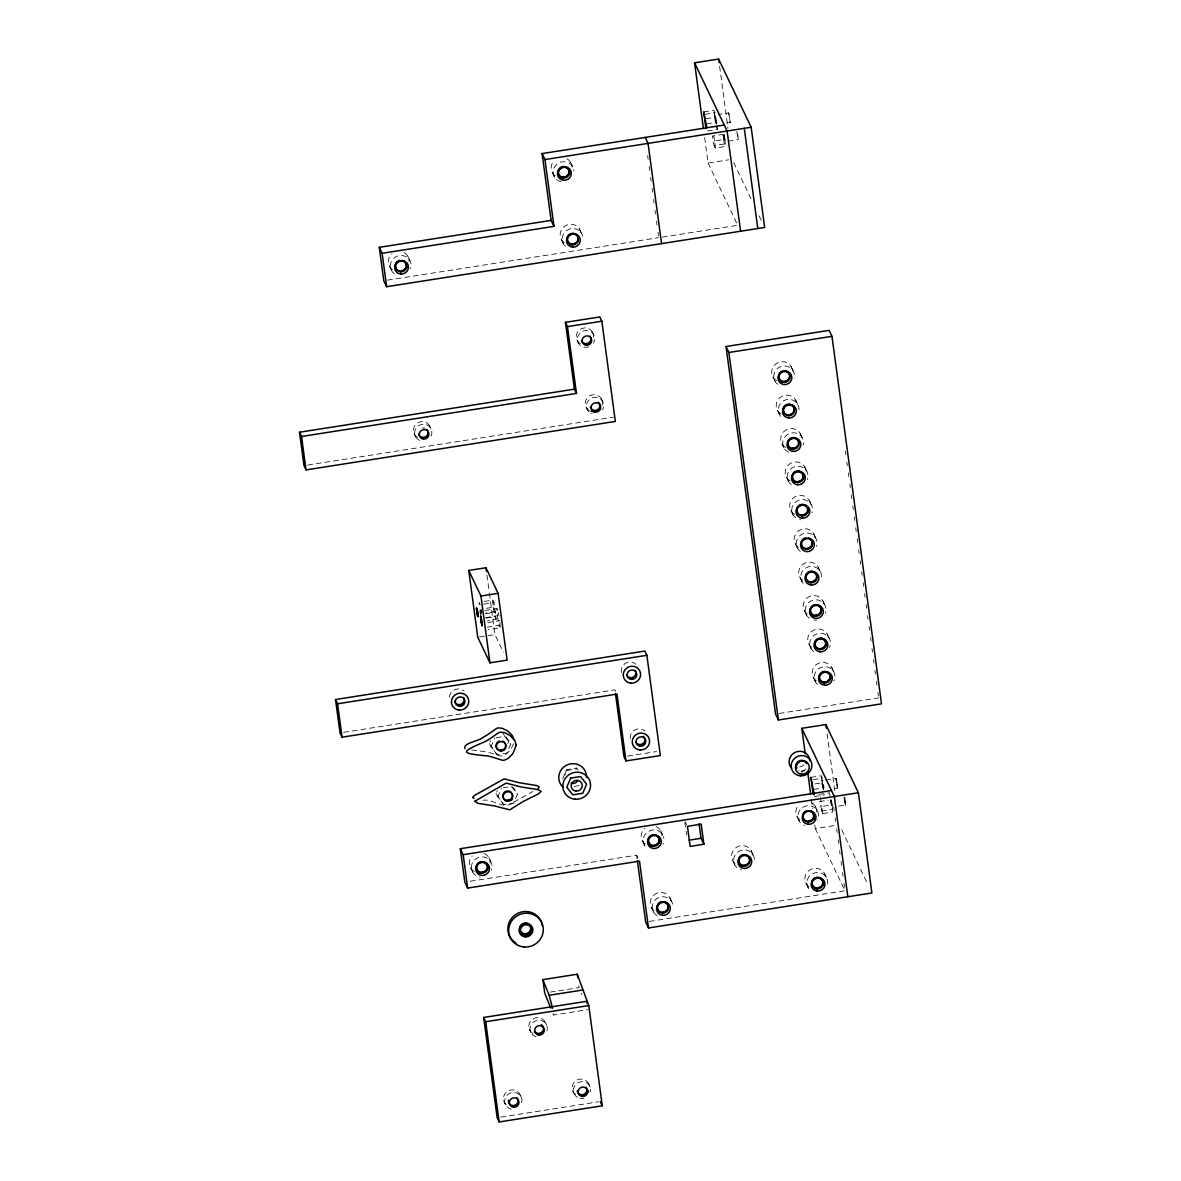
<?xml version="1.0" encoding="UTF-8"?>
<svg xmlns="http://www.w3.org/2000/svg" width="1181" height="1181" viewBox="0 0 1181 1181"><rect width="100%" height="100%" fill="white"/><g stroke="black" fill="none" stroke-linecap="round" stroke-linejoin="round"><path stroke-width="0.75" stroke-dasharray="5 3.75" d="M823.777 789.735L822.168 780.523L823.452 789.735M728.692 112.859L730.212 122.514L728.721 112.874L718.388 114.483M837.447 786.029L837.491 787.948L835.912 778.368L837.447 788.022L836 778.427L836.812 781.63M736.782 131.534L738.346 139.565L737.372 131.475M845.566 803.065L845.566 805.058L844.651 797.205M513.691 743.631L511.093 748.813A29.451 28.344 -25.5 0 1 509.72 750.644L505.999 754.246L502.353 755.899A6.702 6.451 -25.5 0 1 500.39 755.988L490.779 752.991A51.565 49.632 -25.5 0 0 485.258 751.677L471.426 749.935M506.059 736.767L510.723 743.956L506.885 753.094L496.965 754.644L489.259 743.661L490.528 740.62M490.883 747.071L494.721 737.933M507.815 743.587L509.1 740.546M512.805 786.871L517.485 794.075L513.646 803.198L503.726 804.763L496.005 793.765L497.29 790.724M497.644 797.175L501.467 788.052M562.717 778.737L566.54 769.613L576.461 768.049L578.498 770.573M565.035 775.031L566.54 769.613M513.912 802.076L532.956 791.462M512.362 803.228C503.327 809.694 492.949 798.666 482.94 800.216M726.743 123.045L730.168 122.499M728.027 141.174L738.302 139.55M833.978 788.554L837.403 788.007M838.672 806.136L845.566 805.058L844.031 797.205M703.684 111.87L713.988 110.261L716.882 122.307L717.413 129.423L707.109 131.047M704.85 114.336L715.169 112.726M705.943 118.735L714.535 117.377L713.988 110.261M706.563 123.916L716.882 122.307M725.001 139.343L725.547 146.474L715.243 148.083L714.697 140.967L725.001 139.343L724.145 134.56M724.366 144.008L722.654 134.427L712.35 136.051L714.062 145.632L724.366 144.008L725.547 146.474M704.644 137.542L708.083 163.052L728.707 159.819M387.412 280.163L658.718 237.661M662.305 237.101L737.756 225.276M307.651 465.078L613.308 417.173M484.195 601.454L492.787 600.11L493.968 602.561L496.212 619.272L487.62 620.615M483.649 604.185L493.968 602.561M486.454 608.304L493.333 607.226L492.787 600.11M484.83 610.518L496.861 608.628L498.028 611.094L485.996 612.983M485.361 613.766L495.68 612.157M485.361 617.633L497.393 615.759L496.861 608.628M486.454 618.165L495.046 616.807L496.212 619.272M487.709 622.564L499.74 620.675M487.074 627.214L499.105 625.34L500.286 627.79L488.255 629.68M479.471 637.002L494.942 634.581L503.327 652.163M343.671 732.353L614.961 689.852L616.32 692.686M496.374 737.682L504.641 736.383L510.723 743.956M779.165 713.457L878.649 697.868M627.583 756.091L656.518 751.559M566.954 770.455L576.874 768.905L576.461 768.049M503.121 787.786L509.734 786.753M574.158 786.384L579.118 785.616M810.904 777.378L821.223 775.769L822.389 778.22L812.085 779.844M814.89 783.963L821.755 782.885L821.223 775.769M813.798 789.425L824.102 787.801L822.685 779.814M819.038 794.429L829.357 792.805L832.782 811.982L822.463 813.591L819.584 801.545L828.176 800.201M814.329 796.54L824.648 794.931M822.463 813.591L821.932 806.475L832.236 804.852L830.804 796.865M821.297 811.126L831.601 809.516M470.245 881.262L636.662 855.192L638.788 859.665M814.816 824.914L815.303 828.545L835.927 825.327M649.284 921.446L844.991 890.769M550.125 992.129L579.059 987.596L578.395 982.592M552.959 1013.667L553.505 1015.04L587.872 1009.652M500.774 1117.123L598.442 1101.814M825.622 779.991L835.956 778.382M845.522 805.043L844.681 801.796M489.259 743.661L496.965 754.644M511.388 786.502L517.485 794.075M496.005 793.765L503.726 804.763M733.726 162.609L751.175 199.19M759.103 215.828L761.494 220.817M716.247 126.958L717.413 129.423M714.062 145.632L715.243 148.083M708.083 163.052L736.634 222.929M791.167 366.656L793.204 370.908M795.669 400.064L797.706 404.33M800.172 433.471L802.209 437.738M772.994 377.034L775.016 381.301M804.674 466.879L806.712 471.145M777.497 410.442L779.519 414.708M809.177 500.286L811.214 504.553M781.999 443.849L784.022 448.116M813.679 533.709L815.717 537.96M786.487 477.272L788.524 481.523M818.182 567.116L820.205 571.368M790.99 510.679L793.027 514.931M822.685 600.524L824.707 604.79M795.492 544.087L797.529 548.353M827.187 633.931L829.21 638.198M799.995 577.494L802.032 581.761M831.69 667.339L833.712 671.605M804.497 610.902L806.534 615.168M809 644.309L811.037 648.576M570.63 162.402L572.667 166.669M813.502 677.732L815.54 681.983M579.635 229.217L581.672 233.484M552.457 172.78L554.494 177.047M561.462 239.61L563.499 243.862M841.743 829.771L867.932 884.658M592.449 332.023L593.659 334.577M815.333 806.372L817.355 810.624M815.303 828.545L844.666 890.09M577.288 340.674L578.513 343.228M601.454 398.838L602.664 401.392M824.338 873.187L826.36 877.453M797.145 816.75L799.183 821.016M586.293 407.489L587.518 410.058M806.151 883.565L808.188 887.832M751.101 850.541L753.124 854.808M732.914 860.934L734.951 865.186M685.32 821.873L686.737 824.855M407.799 256.144L409.837 260.411M660.681 830.597L662.718 834.864M389.627 266.537L391.664 270.789M669.686 897.412L671.709 901.679M642.494 840.99L644.531 845.242M429.618 425.765L430.829 428.319M651.499 907.805L653.536 912.057M414.472 434.416L415.682 436.985M480.224 604.716L479.043 602.266L479.309 605.823M503.017 732.973L504.641 736.383M488.845 857.524L490.883 861.79M588.773 1083.922L589.983 1086.49M545.401 1022.495L546.611 1025.049M470.673 867.902L472.695 872.168M572.874 1091.111L574.084 1093.665M529.501 1029.684L530.712 1032.238M520.039 1094.698L521.249 1097.252M504.139 1101.888L505.35 1104.442M581.273 993.118L581.82 994.491M716.158 124.005L714.948 115.015L716.557 123.99M844.681 797.352L845.537 802.667M723.791 134.427L724.558 141.705L723.112 134.457M831.025 799.936L831.852 807.184L830.346 799.965M480.8 614.312L480.091 609.824M480.8 609.824L481.272 612.614M714.535 117.377L715.671 123.769M713.841 136.169L714.697 140.967M821.755 782.885L822.906 789.277M820.219 796.88L821.932 806.475M498.323 612.688L498.884 615.877M497.393 615.759L499.105 625.34M493.333 607.226L495.046 616.807M481.08 609.514L481.937 614.312M479.87 610.976L480.446 614.179M844.592 801.323L844.016 797.027M836.901 782.102L837.403 785.66M845.389 451.039L845.876 454.685M846.866 462.007L847.353 465.654M848.342 472.976L848.829 476.622M849.818 483.944L850.32 487.605M851.294 494.913L851.796 498.574M852.771 505.881L853.273 509.542M854.262 516.85L854.749 520.511M855.738 527.818L856.225 531.48M857.214 538.802L857.701 542.448M858.69 549.77L859.178 553.417M860.167 560.739L860.669 564.385M861.643 571.707L862.145 575.368M863.119 582.676L863.621 586.337M864.61 593.644L865.097 597.306M866.086 604.613L866.574 608.274M867.563 615.581L868.05 619.243M869.039 626.565L869.526 630.211M870.515 637.533L871.017 641.18M871.991 648.502L872.493 652.148M873.468 659.47L873.97 663.131M874.959 670.439L875.446 674.1M876.435 681.407L876.922 685.069M877.911 692.376L878.398 696.037M827.084 733.667L834.952 791.979M833.697 806.948L834.185 810.594M835.159 817.887L835.661 821.518M836.635 828.811L837.137 832.457M838.111 839.75L838.599 843.396M839.588 850.689L840.075 854.321M841.064 861.613L841.551 865.26M842.525 872.552L843.027 876.199M844.002 883.491L844.504 887.123M719.613 66.343L727.968 128.301M811.377 799.389L812.602 808.513M647.66 155.656L648.162 159.302M649.137 166.58L649.624 170.226M650.613 177.519L651.1 181.165M652.089 188.458L652.576 192.104M653.565 199.382L654.053 203.029M655.027 210.321L655.529 213.968M656.503 221.26L656.99 224.907M657.979 232.185L658.467 235.831M684.847 822.212L685.836 829.49M686.072 831.321L686.574 834.967M636.662 855.192L637.15 858.794M553.358 1013.992L553.505 1015.04M486.912 574.985L489.096 591.238M489.347 593.039L494.942 634.581M832.236 804.852L832.782 811.982M499.873 622.461L500.286 627.79M817.473 684.36A10.467 10.083 -25.5 0 1 816.381 670.852A10.467 10.083 -25.5 0 1 830.081 668.003A10.467 10.083 -25.5 0 1 833.993 680.92M816.263 680.758A10.467 10.083 -25.5 0 1 817.813 663.663A10.467 10.083 -25.5 0 1 832.989 671.827M813.798 651.617A10.467 10.083 -25.5 0 1 811.465 638.02A10.467 10.083 -25.5 0 1 825.268 634.418A10.467 10.083 -25.5 0 1 829.49 647.513M811.76 647.35A10.467 10.083 -25.5 0 1 813.753 630.034A10.467 10.083 -25.5 0 1 828.472 639.364M809.295 618.209A10.467 10.083 -25.5 0 1 806.771 604.908A10.467 10.083 -25.5 0 1 820.145 600.701A10.467 10.083 -25.5 0 1 825.401 613.146M816.972 619.995A10.467 10.083 -25.5 0 1 814.093 620.055M807.258 613.943A10.467 10.083 -25.5 0 1 808.808 596.848A10.467 10.083 -25.5 0 1 823.984 605.012M803.228 583.399A10.467 10.083 -25.5 0 1 803.11 570.334A10.467 10.083 -25.5 0 1 816.278 567.603A10.467 10.083 -25.5 0 1 820.898 579.738M802.755 580.535A10.467 10.083 -25.5 0 1 804.748 563.204A10.467 10.083 -25.5 0 1 819.466 572.534M800.29 551.379A10.467 10.083 -25.5 0 1 797.765 538.093A10.467 10.083 -25.5 0 1 811.14 533.886A10.467 10.083 -25.5 0 1 816.396 546.331M798.253 547.128A10.467 10.083 -25.5 0 1 800.246 529.797A10.467 10.083 -25.5 0 1 814.979 539.126M795.787 517.972A10.467 10.083 -25.5 0 1 793.263 504.671A10.467 10.083 -25.5 0 1 806.638 500.478A10.467 10.083 -25.5 0 1 811.893 512.908M800.585 519.832A10.467 10.083 -25.5 0 1 799.581 519.655M794.636 514.281A10.467 10.083 -25.5 0 1 790.443 501.955A10.467 10.083 -25.5 0 1 802.342 495.518A10.467 10.083 -25.5 0 1 810.476 505.719M791.285 484.564A10.467 10.083 -25.5 0 1 788.76 471.263A10.467 10.083 -25.5 0 1 802.135 467.071A10.467 10.083 -25.5 0 1 807.391 479.501M790.133 480.874A10.467 10.083 -25.5 0 1 790.325 463.469A10.467 10.083 -25.5 0 1 805.973 471.367M788.598 452.205A10.467 10.083 -25.5 0 1 783.461 439.421A10.467 10.083 -25.5 0 1 796.319 433.176A10.467 10.083 -25.5 0 1 803.198 445.119M785.631 447.466A10.467 10.083 -25.5 0 1 785.424 430.312A10.467 10.083 -25.5 0 1 801.397 437.044M780.715 416.347A10.467 10.083 -25.5 0 1 786.221 399.709A10.467 10.083 -25.5 0 1 798.696 411.697M781.128 414.059A10.467 10.083 -25.5 0 1 781.32 396.654A10.467 10.083 -25.5 0 1 796.968 404.552M777.777 384.342A10.467 10.083 -25.5 0 1 775.076 371.336A10.467 10.083 -25.5 0 1 787.993 366.582A10.467 10.083 -25.5 0 1 794.193 378.289M776.626 380.651A10.467 10.083 -25.5 0 1 776.419 363.497A10.467 10.083 -25.5 0 1 792.392 370.229M394.41 273.83A10.467 10.083 -25.5 0 1 391.9 260.529A10.467 10.083 -25.5 0 1 405.26 256.336A10.467 10.083 -25.5 0 1 410.53 268.766M404.168 252.542A10.467 10.083 -25.5 0 1 409.098 261.577M392.372 269.563A10.467 10.083 -25.5 0 1 391.944 253.841M565.433 246.253A10.467 10.083 -25.5 0 1 567.456 230A10.467 10.083 -25.5 0 1 582.735 236.17M564.208 242.651A10.467 10.083 -25.5 0 1 565.359 225.778A10.467 10.083 -25.5 0 1 580.86 232.805M561.034 181.771A10.467 10.083 -25.5 0 1 553.298 170.625A10.467 10.083 -25.5 0 1 564.149 161.708A10.467 10.083 -25.5 0 1 573.966 171.142M566.998 158.8A10.467 10.083 -25.5 0 1 571.929 166.89M555.203 175.821A10.467 10.083 -25.5 0 1 553.992 160.837M588.758 346.874A8.725 8.4 -25.5 0 1 577.42 339.36A8.725 8.4 -25.5 0 1 588.345 330.68A8.725 8.4 -25.5 0 1 593.467 343.125M580.329 343.686A8.725 8.4 -25.5 0 1 576.948 333.145A8.725 8.4 -25.5 0 1 587.282 328.156A8.725 8.4 -25.5 0 1 593.438 337.353M419.506 440.38A8.725 8.4 -25.5 0 1 415.446 429.205A8.725 8.4 -25.5 0 1 427.02 424.924A8.725 8.4 -25.5 0 1 431.065 436.099M417.498 437.428A8.725 8.4 -25.5 0 1 417.661 422.916A8.725 8.4 -25.5 0 1 430.696 429.5M422.193 428.068A4.886 4.709 -25.5 0 1 424.909 428.157M589.127 412.036A8.725 8.4 -25.5 0 1 588.404 400.536A8.725 8.4 -25.5 0 1 600.125 398.706A8.725 8.4 -25.5 0 1 602.472 409.94M592.153 413.763A8.725 8.4 -25.5 0 1 591.327 413.453M589.334 410.501A8.725 8.4 -25.5 0 1 586.071 399.709A8.725 8.4 -25.5 0 1 596.833 395.133A8.725 8.4 -25.5 0 1 602.28 404.994M657.182 915.674A10.467 10.083 -25.5 0 1 656.976 898.52A10.467 10.083 -25.5 0 1 672.934 905.251M654.259 910.846A10.467 10.083 -25.5 0 1 655.809 893.737A10.467 10.083 -25.5 0 1 670.985 901.9M645.077 846.098A10.467 10.083 -25.5 0 1 649.875 830.701A10.467 10.083 -25.5 0 1 663.929 838.436M663.397 843.219A10.467 10.083 -25.5 0 1 662.984 844.179M656.105 826.523A10.467 10.083 -25.5 0 1 661.98 836.03M645.254 844.016A10.467 10.083 -25.5 0 1 644.811 828.28M475.456 875.21A10.467 10.083 -25.5 0 1 472.931 861.909A10.467 10.083 -25.5 0 1 486.306 857.716A10.467 10.083 -25.5 0 1 491.562 870.146M480.254 877.055A10.467 10.083 -25.5 0 1 479.25 876.893M484.269 853.45A10.467 10.083 -25.5 0 1 490.145 862.957M474.304 871.519A10.467 10.083 -25.5 0 1 472.208 855.959M736.885 867.577A10.467 10.083 -25.5 0 1 740.649 850.497A10.467 10.083 -25.5 0 1 754.319 861.2M741.506 869.91A10.467 10.083 -25.5 0 1 740.502 869.644M734.862 863.311A10.467 10.083 -25.5 0 1 737.712 846.629A10.467 10.083 -25.5 0 1 752.4 855.029M808.734 888.673A10.467 10.083 -25.5 0 1 809.974 875.623A10.467 10.083 -25.5 0 1 823.319 874.206A10.467 10.083 -25.5 0 1 826.641 886.769M808.911 886.606A10.467 10.083 -25.5 0 1 810.889 869.29A10.467 10.083 -25.5 0 1 825.622 878.62M800.378 822.655A10.467 10.083 -25.5 0 1 800.482 809.325A10.467 10.083 -25.5 0 1 814.019 807.199A10.467 10.083 -25.5 0 1 817.636 819.954M804.733 825.46A10.467 10.083 -25.5 0 1 803.759 825.091M811.687 802.755A10.467 10.083 -25.5 0 1 816.617 811.79M799.906 819.791A10.467 10.083 -25.5 0 1 798.696 804.792M803.036 771.828A5.58 5.374 -25.5 0 1 801.456 771.961M804.541 770.174A10.467 10.083 -25.5 0 1 801.751 771.282M805.914 768.875A5.58 5.374 -25.5 0 1 801.737 771.104M799.109 770.647A5.58 5.374 -25.5 0 1 798.607 770.396M803.877 764.609A5.58 5.374 -25.5 0 1 798.666 766.823M577.494 1097.415A8.725 8.4 -25.5 0 1 574.232 1086.623A8.725 8.4 -25.5 0 1 584.994 1082.047A8.725 8.4 -25.5 0 1 590.441 1091.894M583.931 1098.271A8.725 8.4 -25.5 0 1 579.915 1098.345M575.546 1094.374A8.725 8.4 -25.5 0 1 577.199 1079.936A8.725 8.4 -25.5 0 1 589.467 1087.716M536.115 1036.8A8.725 8.4 -25.5 0 1 530.623 1025.713A8.725 8.4 -25.5 0 1 542.566 1020.975A8.725 8.4 -25.5 0 1 546.05 1032.858M532.911 1033.419A8.725 8.4 -25.5 0 1 532.734 1019.129A8.725 8.4 -25.5 0 1 546.035 1024.739M511.196 1109.107A8.725 8.4 -25.5 0 1 505.069 1098.478A8.725 8.4 -25.5 0 1 516.525 1092.912A8.725 8.4 -25.5 0 1 521.116 1104.294M506.118 1104.604A8.725 8.4 -25.5 0 1 508.878 1090.535A8.725 8.4 -25.5 0 1 520.732 1098.492M630.3 738.612A8.725 8.4 -25.5 0 1 644.856 730.95M449.4 697.174A8.725 8.4 -25.5 0 1 464.015 691.062M621.442 672.535A8.725 8.4 -25.5 0 1 635.85 664.135"/><path stroke-width="1.5" d="M538.211 788.436L539.156 787.018L537.015 785.631L519.271 782.737L504.125 778.855L474.393 795.448L472.71 797.426L473.98 798.504M703.418 128.419L694.576 62.814L718.624 59.05L751.16 127.238L764.668 227.461L386.63 286.703L383.781 280.738L379.278 247.331L551.114 220.404L553.963 226.368L382.127 253.295L379.278 247.331M551.114 220.404L542.109 153.589L724.248 125.038M542.109 153.589L544.958 159.553L751.16 127.238M574.438 389.154L565.433 322.339L599.8 316.951L601.838 321.217L615.345 421.44L306.041 469.905L304.004 465.654L299.502 432.231L574.438 389.154L576.476 393.421L301.539 436.498L299.502 432.231M565.433 322.339L567.471 326.606L601.838 321.217M726.02 346.52L829.121 330.355L831.97 336.319L881.498 703.832L778.397 719.982L775.548 714.018L726.02 346.52L728.869 352.484L778.397 719.982M728.869 352.484L831.97 336.319M468.754 570.453L485.937 567.751L498.131 593.334L507.136 660.149L489.953 662.836L477.759 637.268L468.754 570.453L480.947 596.021L489.953 662.836M480.947 596.021L498.131 593.334M625.989 760.933L616.999 694.103L342.062 737.195L340.025 732.929L335.522 699.521L644.826 651.056L646.863 655.307L660.356 755.545L625.989 760.933L623.967 756.667L615.449 693.454M335.522 699.521L337.559 703.773L646.863 655.307M500.301 750.452L503.608 749.935M805.235 753.832L801.81 728.323L825.859 724.558L858.38 792.746L871.888 892.969L648.502 927.971L645.667 922.007L637.386 860.609M505.409 800.836L512.023 799.788M648.502 927.971L639.497 861.156L467.676 888.082L464.827 882.118L460.324 848.711L831.483 790.547M460.324 848.711L463.173 854.675L858.38 792.746M689.025 840.163L701.056 838.274L703.906 844.238L690.147 846.393L687.445 826.346L701.204 824.19L703.906 844.238M550.759 1008.146L544.692 992.985L542.891 979.625L577.258 974.236L588.773 1005.562L602.28 1105.8L499.179 1121.95L497.157 1117.684L483.649 1017.461L586.75 1001.296L587.031 1003.392M542.891 979.625L549.121 995.288L583.488 989.899M483.649 1017.461L485.686 1021.727L588.773 1005.562M465.048 748.739C461.933 743.159 479.737 741.004 483.309 737.195A51.565 49.632 -25.5 0 0 488.255 734.242L496.67 728.426A6.702 6.451 -25.5 0 1 498.574 727.895L502.515 728.367L507.033 730.685A29.451 28.344 -25.5 0 1 508.834 732.013L512.318 735.615L514.075 739.764M694.576 62.814L727.097 131.002L740.605 231.24M645.21 137.424L648.059 143.388L661.567 243.626M801.81 728.323L834.332 796.511L847.84 896.733M600.258 1101.533L602.28 1105.8M480.859 620.055L482.143 625.738L480.711 616.157L481.523 619.375M477.449 610.828C475.722 601.542 478.822 619.494 478.143 615.936M477.183 613.943C479.058 624.395 475.618 602.133 476.563 609.632M481.243 622.431L482.114 625.723L482.202 624.469M549.121 995.288L552.59 1008.249M705.928 128.581L703.684 111.87L706.843 127.474M813.163 794.09L810.904 777.378L814.196 794.769M477.124 613.574L476.799 611.522M481.597 619.818L481.892 621.678M481.169 621.988L480.623 616.083L480.637 618.15M477.537 611.3L477.833 613.146M825.859 724.558L826.346 728.205M744.281 128.316L757.789 228.538M718.624 59.05L719.126 62.696M807.701 772.064L810.638 793.927M813.34 813.975L814.078 819.437M699.093 823.703L701.056 838.274M544.958 159.553L553.963 226.368M567.471 326.606L576.476 393.421M577.258 974.236L577.716 977.573M485.937 567.751L486.424 571.368M382.127 253.295L386.63 286.703M463.173 854.675L467.676 888.082M485.686 1021.727L499.179 1121.95M301.539 436.498L306.041 469.905M337.559 703.773L342.062 737.195M481.951 622.107L482.114 623.347M480.815 619.715L480.667 618.475M477.892 613.574L478.039 614.843M476.755 611.197L476.607 609.942M830.848 678.485A10.467 10.083 -25.5 0 1 823.009 682.662M826.346 645.062A10.467 10.083 -25.5 0 1 820.367 648.96M820.426 637.976A5.58 5.374 -25.5 0 1 825.106 645.623A5.58 5.374 -25.5 0 1 815.938 647.055A5.58 5.374 -25.5 0 1 818.418 638.286M821.135 612.481A10.467 10.083 -25.5 0 1 812.056 615.788M816.632 579.074A10.467 10.083 -25.5 0 1 808.542 582.454M812.129 545.652A10.467 10.083 -25.5 0 1 807.789 548.456M808.513 538.005A5.58 5.374 -25.5 0 1 810.934 546.434A5.58 5.374 -25.5 0 1 801.914 546.139A5.58 5.374 -25.5 0 1 805.412 537.916M808.335 511.432A10.467 10.083 -25.5 0 1 801.441 515.506M803.833 478.025A10.467 10.083 -25.5 0 1 794.045 482.158M798.622 445.429A10.467 10.083 -25.5 0 1 790.532 448.81M794.119 412.021A10.467 10.083 -25.5 0 1 788.849 415.092M789.617 378.614A10.467 10.083 -25.5 0 1 781.527 381.994M406.958 267.29A10.467 10.083 -25.5 0 1 401.924 270.907M402.632 260.455A5.58 5.374 -25.5 0 1 405.053 268.884A5.58 5.374 -25.5 0 1 396.034 268.589A5.58 5.374 -25.5 0 1 399.532 260.351M578.1 241.175A10.467 10.083 -25.5 0 1 569.995 244.57M569.788 173.533A10.467 10.083 -25.5 0 1 560.001 177.681M589.083 343.612A8.725 8.4 -25.5 0 1 587.533 344.321M590.072 336.083A4.886 4.709 -25.5 0 1 588.448 342.977A4.886 4.709 -25.5 0 1 581.643 340.91M428.334 435.73A8.725 8.4 -25.5 0 1 425.485 437.752M426.946 429.456A4.886 4.709 -25.5 0 1 425.632 436.719A4.886 4.709 -25.5 0 1 418.65 434.239M599.52 409.423A8.725 8.4 -25.5 0 1 590.928 411.209M598.427 402.19A4.886 4.709 -25.5 0 1 597.483 409.777A4.886 4.709 -25.5 0 1 590.352 406.899M668.136 909.37A10.467 10.083 -25.5 0 1 662.866 912.455M664.519 901.723A5.58 5.374 -25.5 0 1 666.94 910.152A5.58 5.374 -25.5 0 1 657.906 909.857A5.58 5.374 -25.5 0 1 661.419 901.62M659.839 841.743A10.467 10.083 -25.5 0 1 650.052 845.876M488.609 867.784A10.467 10.083 -25.5 0 1 479.206 872.862M749.551 862.499A10.467 10.083 -25.5 0 1 741.461 865.894M823.497 884.318A10.467 10.083 -25.5 0 1 814.698 888.525M814.491 817.503A10.467 10.083 -25.5 0 1 808.513 821.4M810.151 810.668A5.58 5.374 -25.5 0 1 812.69 818.964A5.58 5.374 -25.5 0 1 803.744 819.083A5.58 5.374 -25.5 0 1 806.564 810.727M796.585 768.167A5.58 5.374 -25.5 0 1 802.386 761.155M804.984 761.952A5.58 5.374 -25.5 0 1 806.623 763.546M791.595 768.285A10.467 10.083 -25.5 0 1 795.684 752.105A10.467 10.083 -25.5 0 1 809.871 760.741M796.673 768.477A5.58 5.374 -25.5 0 1 799.065 760.918A5.58 5.374 -25.5 0 1 806.608 763.398M502.456 741.004A4.886 4.709 -25.5 0 1 505.424 746.835A4.886 4.709 -25.5 0 1 499.46 750.097A4.886 4.709 -25.5 0 1 496.094 744.488M496.67 743.144A4.886 4.709 -25.5 0 1 499.312 741.048M503.711 792.85A4.886 4.709 -25.5 0 1 511.831 793.248A4.886 4.709 -25.5 0 1 507.919 800.334A4.886 4.709 -25.5 0 1 502.988 794.149M588.625 1090.964A8.725 8.4 -25.5 0 1 583.488 1095.496M586.027 1087.258A4.886 4.709 -25.5 0 1 583.783 1094.447A4.886 4.709 -25.5 0 1 577.229 1090.831M541.651 1033.36A8.725 8.4 -25.5 0 1 540.116 1034.054M542.655 1025.831A4.886 4.709 -25.5 0 1 541.238 1032.593A4.886 4.709 -25.5 0 1 534.432 1031.072M541.208 1024.532A4.886 4.709 -25.5 0 1 541.621 1024.798M517.736 1104.545A8.725 8.4 -25.5 0 1 515.536 1105.947M516.983 1097.651A4.886 4.709 -25.5 0 1 514.65 1105.357A4.886 4.709 -25.5 0 1 508.509 1100.279M563.101 787.284A13.965 13.434 -25.5 0 1 567.5 764.771A13.965 13.434 -25.5 0 1 586.47 777.497M578.04 780.242A5.58 5.374 -25.5 0 1 571.146 783.18M516.082 943.073A17.449 16.8 -25.5 0 1 515.743 914.493A17.449 16.8 -25.5 0 1 542.345 925.727M644.546 743.528A8.725 8.4 -25.5 0 1 643.099 744.532M643.453 736.294A4.886 4.709 -25.5 0 1 643.084 743.484A4.886 4.709 -25.5 0 1 635.88 742.244M463.705 703.625A8.725 8.4 -25.5 0 1 459.955 705.574M463.513 697.513A4.886 4.709 -25.5 0 1 461.003 704.304A4.886 4.709 -25.5 0 1 454.537 701.101M633.341 678.101A8.725 8.4 -25.5 0 1 632.558 678.411M635.098 670.188A4.886 4.709 -25.5 0 1 633.267 677.185A4.886 4.709 -25.5 0 1 626.491 674.602M516.171 745.3L513.13 753.065A29.451 28.344 -25.5 0 1 511.742 754.91L508.037 758.512L504.39 760.165A6.702 6.451 -25.5 0 1 502.427 760.254L492.802 757.257A51.565 49.632 -25.5 0 0 487.295 755.943C459.512 753.227 460.487 752.238 485.347 741.461A51.565 49.632 -25.5 0 0 490.277 738.494L498.707 732.678A6.702 6.451 -25.5 0 1 500.611 732.161L504.553 732.619L509.055 734.936A29.451 28.344 -25.5 0 1 510.856 736.28L515.064 741.018L516.171 745.3M474.821 801.249L477.906 803.331L494.618 805.959L509.764 809.841L523.257 801.471L538.58 793.824L541.178 791.27L538.019 789.617L521.308 787.004L506.162 783.121L474.821 801.249M570.615 778.131L566.777 787.269L572.859 794.843L582.779 793.278L586.617 784.154L580.535 776.581L570.615 778.131M824.692 685.246A6.983 6.717 -25.5 0 0 831.778 675.591A6.983 6.717 -25.5 0 0 819.85 674.661A6.983 6.717 -25.5 0 0 824.692 685.246M824.441 683.046A5.58 5.374 -25.5 0 0 830.11 675.311A5.58 5.374 -25.5 0 0 820.559 674.587A5.58 5.374 -25.5 0 0 824.441 683.046M823.998 682.19A5.58 5.374 -25.5 0 0 829.712 674.499A5.58 5.374 -25.5 0 0 820.175 673.701A5.58 5.374 -25.5 0 0 823.998 682.19M820.19 651.838A6.983 6.717 -25.5 0 0 827.276 642.169A6.983 6.717 -25.5 0 0 815.348 641.253A6.983 6.717 -25.5 0 0 820.19 651.838M819.939 649.639A5.58 5.374 -25.5 0 0 825.608 641.903A5.58 5.374 -25.5 0 0 816.056 641.165A5.58 5.374 -25.5 0 0 819.939 649.639M815.687 618.431A6.983 6.717 -25.5 0 0 822.773 608.761A6.983 6.717 -25.5 0 0 810.845 607.846A6.983 6.717 -25.5 0 0 815.687 618.431M815.436 616.231A5.58 5.374 -25.5 0 0 821.105 608.495A5.58 5.374 -25.5 0 0 811.554 607.757A5.58 5.374 -25.5 0 0 815.436 616.231M814.993 615.375A5.58 5.374 -25.5 0 0 820.706 607.669A5.58 5.374 -25.5 0 0 811.17 606.886A5.58 5.374 -25.5 0 0 814.993 615.375M811.185 585.023A6.983 6.717 -25.5 0 0 818.271 575.354A6.983 6.717 -25.5 0 0 806.343 574.438A6.983 6.717 -25.5 0 0 811.185 585.023M810.934 582.809A5.58 5.374 -25.5 0 0 816.602 575.088A5.58 5.374 -25.5 0 0 807.051 574.35A5.58 5.374 -25.5 0 0 810.934 582.809M810.491 581.967A5.58 5.374 -25.5 0 0 816.204 574.261A5.58 5.374 -25.5 0 0 806.667 573.464A5.58 5.374 -25.5 0 0 810.491 581.967M806.682 551.601A6.983 6.717 -25.5 0 0 813.768 541.946A6.983 6.717 -25.5 0 0 801.84 541.031A6.983 6.717 -25.5 0 0 806.682 551.601M806.431 549.401A5.58 5.374 -25.5 0 0 812.1 541.68A5.58 5.374 -25.5 0 0 802.549 540.942A5.58 5.374 -25.5 0 0 806.431 549.401M802.179 518.193A6.983 6.717 -25.5 0 0 809.265 508.539A6.983 6.717 -25.5 0 0 797.337 507.623A6.983 6.717 -25.5 0 0 802.179 518.193M801.929 515.994A5.58 5.374 -25.5 0 0 807.597 508.258A5.58 5.374 -25.5 0 0 798.046 507.535A5.58 5.374 -25.5 0 0 801.929 515.994M801.486 515.137A5.58 5.374 -25.5 0 0 807.213 507.446A5.58 5.374 -25.5 0 0 797.662 506.649A5.58 5.374 -25.5 0 0 801.486 515.137M797.677 484.786A6.983 6.717 -25.5 0 0 804.763 475.131A6.983 6.717 -25.5 0 0 792.835 474.216A6.983 6.717 -25.5 0 0 797.677 484.786M797.426 482.586A5.58 5.374 -25.5 0 0 803.095 474.851A5.58 5.374 -25.5 0 0 793.543 474.127A5.58 5.374 -25.5 0 0 797.426 482.586M796.983 481.73A5.58 5.374 -25.5 0 0 802.711 474.039A5.58 5.374 -25.5 0 0 793.16 473.241A5.58 5.374 -25.5 0 0 796.983 481.73M793.174 451.378A6.983 6.717 -25.5 0 0 800.275 441.709A6.983 6.717 -25.5 0 0 788.332 440.793A6.983 6.717 -25.5 0 0 793.174 451.378M792.923 449.179A5.58 5.374 -25.5 0 0 798.592 441.443A5.58 5.374 -25.5 0 0 789.041 440.72A5.58 5.374 -25.5 0 0 792.923 449.179M792.481 448.322A5.58 5.374 -25.5 0 0 798.208 440.631A5.58 5.374 -25.5 0 0 788.657 439.834A5.58 5.374 -25.5 0 0 792.481 448.322M788.672 417.971A6.983 6.717 -25.5 0 0 795.773 408.301A6.983 6.717 -25.5 0 0 783.83 407.386A6.983 6.717 -25.5 0 0 788.672 417.971M788.421 415.771A5.58 5.374 -25.5 0 0 794.09 408.035A5.58 5.374 -25.5 0 0 784.538 407.297A5.58 5.374 -25.5 0 0 788.421 415.771M787.978 414.915A5.58 5.374 -25.5 0 0 793.706 407.224A5.58 5.374 -25.5 0 0 784.154 406.426A5.58 5.374 -25.5 0 0 787.978 414.915M784.184 384.563A6.983 6.717 -25.5 0 0 791.27 374.894A6.983 6.717 -25.5 0 0 779.327 373.978A6.983 6.717 -25.5 0 0 784.184 384.563M783.918 382.364A5.58 5.374 -25.5 0 0 789.587 374.628A5.58 5.374 -25.5 0 0 780.036 373.89A5.58 5.374 -25.5 0 0 783.918 382.364M783.475 381.507A5.58 5.374 -25.5 0 0 789.203 373.801A5.58 5.374 -25.5 0 0 779.652 373.004A5.58 5.374 -25.5 0 0 783.475 381.507M400.817 274.051A6.983 6.717 -25.5 0 0 407.903 264.396A6.983 6.717 -25.5 0 0 395.96 263.481A6.983 6.717 -25.5 0 0 400.817 274.051M400.551 271.851A5.58 5.374 -25.5 0 0 406.234 264.116A5.58 5.374 -25.5 0 0 396.683 263.393A5.58 5.374 -25.5 0 0 400.551 271.851M572.652 247.124A6.983 6.717 -25.5 0 0 579.738 237.47A6.983 6.717 -25.5 0 0 567.795 236.554A6.983 6.717 -25.5 0 0 572.652 247.124M572.386 244.925A5.58 5.374 -25.5 0 0 578.055 237.189A5.58 5.374 -25.5 0 0 568.504 236.466A5.58 5.374 -25.5 0 0 572.386 244.925M571.944 244.068A5.58 5.374 -25.5 0 0 577.671 236.377A5.58 5.374 -25.5 0 0 568.12 235.58A5.58 5.374 -25.5 0 0 571.944 244.068M563.647 180.309A6.983 6.717 -25.5 0 0 570.733 170.64A6.983 6.717 -25.5 0 0 558.79 169.724A6.983 6.717 -25.5 0 0 563.647 180.309M563.381 178.11A5.58 5.374 -25.5 0 0 569.05 170.374A5.58 5.374 -25.5 0 0 559.514 169.651A5.58 5.374 -25.5 0 0 563.381 178.11M562.938 177.253A5.58 5.374 -25.5 0 0 568.666 169.562A5.58 5.374 -25.5 0 0 559.115 168.765A5.58 5.374 -25.5 0 0 562.938 177.253M595.357 412.154A4.886 4.709 -25.5 0 0 600.361 405.423A4.886 4.709 -25.5 0 0 592.006 404.729A4.886 4.709 -25.5 0 0 595.357 412.154M586.352 345.324A4.886 4.709 -25.5 0 0 591.356 338.593A4.886 4.709 -25.5 0 0 583.001 337.899A4.886 4.709 -25.5 0 0 586.352 345.324M423.521 439.081A4.886 4.709 -25.5 0 0 428.526 432.349A4.886 4.709 -25.5 0 0 420.17 431.641A4.886 4.709 -25.5 0 0 423.521 439.081M662.689 915.319A6.983 6.717 -25.5 0 0 669.775 905.665A6.983 6.717 -25.5 0 0 657.847 904.749A6.983 6.717 -25.5 0 0 662.689 915.319M662.438 913.12A5.58 5.374 -25.5 0 0 668.106 905.399A5.58 5.374 -25.5 0 0 658.555 904.661A5.58 5.374 -25.5 0 0 662.438 913.12M653.684 848.504A6.983 6.717 -25.5 0 0 660.77 838.835A6.983 6.717 -25.5 0 0 648.841 837.92A6.983 6.717 -25.5 0 0 653.684 848.504M653.433 846.305A5.58 5.374 -25.5 0 0 659.101 838.569A5.58 5.374 -25.5 0 0 649.55 837.846A5.58 5.374 -25.5 0 0 653.433 846.305M652.99 845.448A5.58 5.374 -25.5 0 0 658.718 837.757A5.58 5.374 -25.5 0 0 649.166 836.96A5.58 5.374 -25.5 0 0 652.99 845.448M481.863 875.431A6.983 6.717 -25.5 0 0 488.949 865.762A6.983 6.717 -25.5 0 0 477.006 864.846A6.983 6.717 -25.5 0 0 481.863 875.431M481.597 873.231A5.58 5.374 -25.5 0 0 487.266 865.496A5.58 5.374 -25.5 0 0 477.715 864.772A5.58 5.374 -25.5 0 0 481.597 873.231M481.154 872.375A5.58 5.374 -25.5 0 0 486.882 864.684A5.58 5.374 -25.5 0 0 477.331 863.887A5.58 5.374 -25.5 0 0 481.154 872.375M744.104 868.448A6.983 6.717 -25.5 0 0 751.19 858.794A6.983 6.717 -25.5 0 0 739.262 857.878A6.983 6.717 -25.5 0 0 744.104 868.448M743.853 866.249A5.58 5.374 -25.5 0 0 749.522 858.513A5.58 5.374 -25.5 0 0 739.97 857.79A5.58 5.374 -25.5 0 0 743.853 866.249M743.41 865.393A5.58 5.374 -25.5 0 0 749.123 857.701A5.58 5.374 -25.5 0 0 739.586 856.904A5.58 5.374 -25.5 0 0 743.41 865.393M817.341 891.094A6.983 6.717 -25.5 0 0 824.427 881.425A6.983 6.717 -25.5 0 0 812.498 880.509A6.983 6.717 -25.5 0 0 817.341 891.094M817.09 888.894A5.58 5.374 -25.5 0 0 822.758 881.159A5.58 5.374 -25.5 0 0 813.207 880.421A5.58 5.374 -25.5 0 0 817.09 888.894M816.647 888.038A5.58 5.374 -25.5 0 0 822.36 880.347A5.58 5.374 -25.5 0 0 812.823 879.55A5.58 5.374 -25.5 0 0 816.647 888.038M808.335 824.279A6.983 6.717 -25.5 0 0 815.421 814.61A6.983 6.717 -25.5 0 0 803.493 813.694A6.983 6.717 -25.5 0 0 808.335 824.279M808.084 822.065A5.58 5.374 -25.5 0 0 813.753 814.344A5.58 5.374 -25.5 0 0 804.202 813.606A5.58 5.374 -25.5 0 0 808.084 822.065M801.589 774.16A6.983 6.717 -25.5 0 0 808.675 764.491A6.983 6.717 -25.5 0 0 796.732 763.576A6.983 6.717 -25.5 0 0 801.589 774.16M800.334 775.814A10.467 10.083 -25.5 0 0 811.052 761.391A10.467 10.083 -25.5 0 0 793.174 759.9A10.467 10.083 -25.5 0 0 800.334 775.814M500.685 751.086A4.886 4.709 -25.5 0 0 505.645 744.325A4.886 4.709 -25.5 0 0 497.29 743.676A4.886 4.709 -25.5 0 0 500.685 751.086M507.446 801.205A4.886 4.709 -25.5 0 0 512.406 794.444A4.886 4.709 -25.5 0 0 504.051 793.794A4.886 4.709 -25.5 0 0 507.446 801.205M538.964 1035.073A4.886 4.709 -25.5 0 0 543.924 1028.311A4.886 4.709 -25.5 0 0 535.569 1027.662A4.886 4.709 -25.5 0 0 538.964 1035.073M582.336 1096.499A4.886 4.709 -25.5 0 0 587.297 1089.738A4.886 4.709 -25.5 0 0 578.941 1089.103A4.886 4.709 -25.5 0 0 582.336 1096.499M513.602 1107.276A4.886 4.709 -25.5 0 0 518.562 1100.515A4.886 4.709 -25.5 0 0 510.207 1099.865A4.886 4.709 -25.5 0 0 513.602 1107.276M575.206 799.197A13.965 13.434 -25.5 0 0 589.378 779.873A13.965 13.434 -25.5 0 0 565.507 778.043A13.965 13.434 -25.5 0 0 575.206 799.197M576.107 791.108A5.58 5.374 -25.5 0 0 581.775 783.372A5.58 5.374 -25.5 0 0 572.224 782.649A5.58 5.374 -25.5 0 0 576.107 791.108M524.113 946.985A17.449 16.8 -25.5 0 0 541.828 922.833A17.449 16.8 -25.5 0 0 511.978 920.545A17.449 16.8 -25.5 0 0 524.113 946.985M524.526 933.802A5.58 5.374 -25.5 0 0 530.254 926.111A5.58 5.374 -25.5 0 0 520.703 925.313A5.58 5.374 -25.5 0 0 524.526 933.802M525.235 936.873A6.983 6.717 -25.5 0 0 532.321 927.203A6.983 6.717 -25.5 0 0 520.378 926.288A6.983 6.717 -25.5 0 0 525.235 936.873M524.969 934.658A5.58 5.374 -25.5 0 0 530.638 926.937A5.58 5.374 -25.5 0 0 521.087 926.199A5.58 5.374 -25.5 0 0 524.969 934.658M525.383 935.514A5.58 5.374 -25.5 0 0 531.051 927.779A5.58 5.374 -25.5 0 0 521.5 927.055A5.58 5.374 -25.5 0 0 525.383 935.514M631.407 679.429A4.886 4.709 -25.5 0 0 636.367 672.668A4.886 4.709 -25.5 0 0 628.012 672.033A4.886 4.709 -25.5 0 0 631.407 679.429M640.412 746.244A4.886 4.709 -25.5 0 0 645.372 739.483A4.886 4.709 -25.5 0 0 637.017 738.848A4.886 4.709 -25.5 0 0 640.412 746.244M459.542 706.356A4.886 4.709 -25.5 0 0 464.546 699.624A4.886 4.709 -25.5 0 0 456.191 698.931A4.886 4.709 -25.5 0 0 459.542 706.356M459.158 710.076A8.725 8.4 -25.5 0 0 468.016 697.986A8.725 8.4 -25.5 0 0 453.091 696.849A8.725 8.4 -25.5 0 0 459.158 710.076M639.999 749.965A8.725 8.4 -25.5 0 0 648.856 737.889A8.725 8.4 -25.5 0 0 633.931 736.737A8.725 8.4 -25.5 0 0 639.999 749.965M630.994 683.149A8.725 8.4 -25.5 0 0 639.851 671.059A8.725 8.4 -25.5 0 0 624.926 669.922A8.725 8.4 -25.5 0 0 630.994 683.149"/></g></svg>
